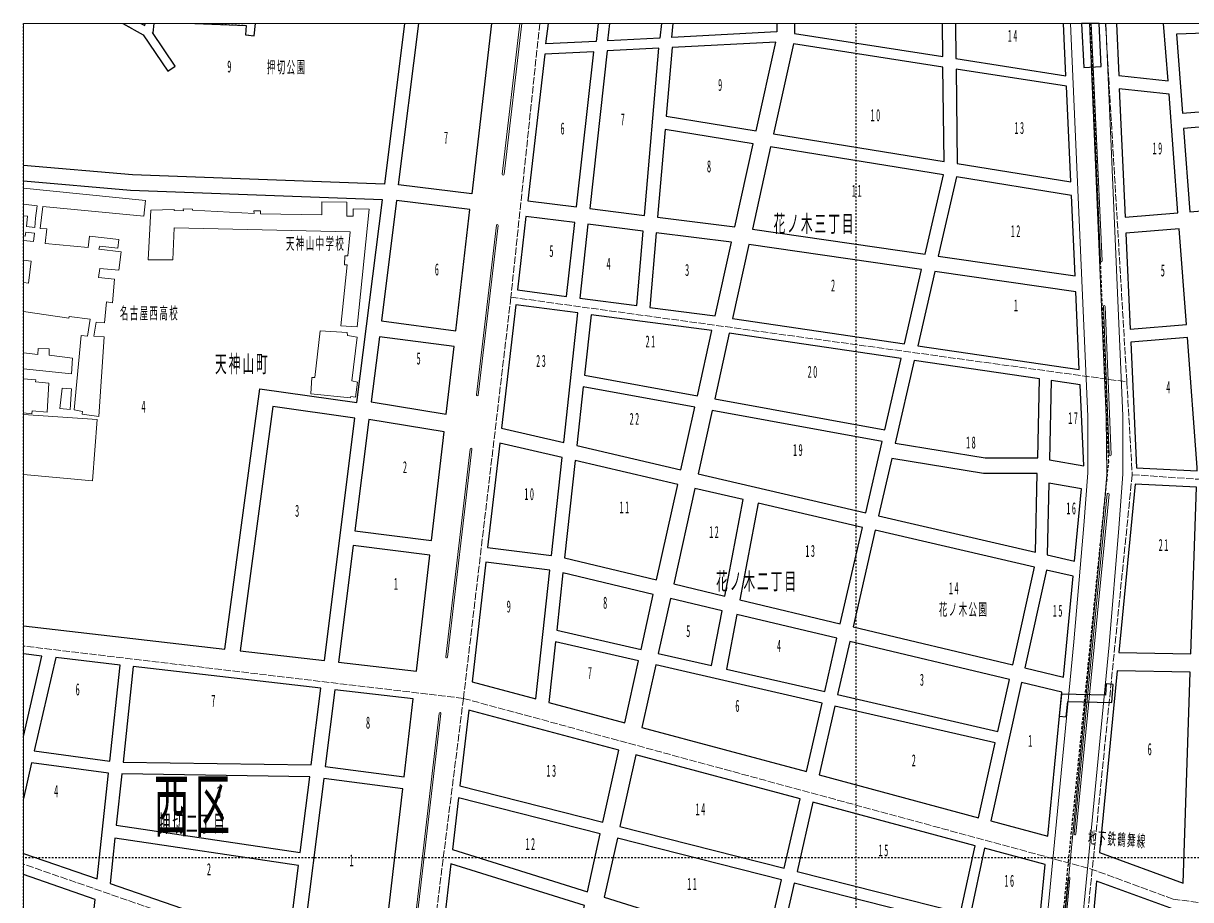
# Model space of a CAD drawing. Units: millimetres, scale not verified. Extents: x -69 to 81, y -68 to 83.
# Drawn here: x -69.3 to 0.8, y 30.9 to 83.5 of the extents above; entities that cross this region are included whole.
import ezdxf
from ezdxf.enums import TextEntityAlignment as Align

# ---------------------------------------------------------------- set-up
doc = ezdxf.new("R2010")
doc.units = ezdxf.units.MM
doc.header["$LTSCALE"] = 0.25
for name, pattern in [('USER1', [0.70556, 0.35278, -0.35278]), ('USER2', [1.05834, 0.70556, -0.35278]), ('USER3', [2.11668, 1.7639, -0.35278])]:
    doc.linetypes.add(name, pattern=pattern)
for name, color, linetype in [('0-0_01 グリッド', 7, 'USER1'), ('0-1_02 市区名', 7, 'Continuous'), ('0-4_05 町名', 7, 'Continuous'), ('0-6_07 街区符号', 7, 'Continuous'), ('0-7_08 地下鉄', 7, 'USER2'), ('1-4_21 デッキ・歩道橋', 7, 'Continuous'), ('1-9_26 道路', 7, 'Continuous')]:
    doc.layers.add(name, color=color, linetype=linetype)
for name, color, linetype, lineweight in [('0-2_03 施設名・公園名', 7, 'Continuous', 18), ('0-C_13 町界', 30, 'USER3', 18), ('0-F_16 学校', 1, 'Continuous', 18), ('1-1_18 高速分離帯', 5, 'Continuous', 18), ('1-6_23 園路・他敷地道', 7, 'USER1', 18), ('1-8_25 分離帯等', 7, 'Continuous', 18), ('1-D_30 公園・緑地', 3, 'Continuous', 18)]:
    doc.layers.add(name, color=color, linetype=linetype, lineweight=lineweight)
doc.styles.add('ＭＳ ゴシック', font='')
doc.styles.get('ＭＳ ゴシック').set_extended_font_data('MS Gothic')

msp = doc.modelspace()

# ---------------------------------------------------------------- linework, layer by layer
at = {"layer": '0-0_01 グリッド'}
for p, q in [((-69.3313, -66.6146), (-69.3313, 83.4748)), ((-19.3311, -66.6146), (-19.3311, 83.4748)), ((80.6683, 33.3944), (-69.3363, 33.3944))]:
    msp.add_line(p, q, dxfattribs=at)
at = {"layer": '0-2_03 施設名・公園名'}
msp.add_lwpolyline([(-69.3363, -66.6146), (80.6683, -66.6146), (80.6683, 83.4748), (-69.3363, 83.4748)], close=True, dxfattribs=at)
at = {"layer": '0-7_08 地下鉄'}
msp.add_lwpolyline([(40.3235, -66.6146), (40.1968, -66.4265), (36.4044, -63.0751), (32.7002, -60.3411), (28.555, -57.6952), (24.0571, -55.0494), (11.357, -48.4347), (4.7424, -44.7305), (0.5971, -41.4673), (-3.0189, -37.3222), (-5.8411, -32.9124), (-8.1342, -27.9735), (-9.6335, -22.4172), (-10.5154, -16.8609), (-10.6624, -12.2748), (-9.3689, 5.3642), (-4.1654, 57.1347), (-5.1355, 80.8591), (-5.2716, 83.4748)], dxfattribs=at)
at = {"layer": '0-7_08 地下鉄', "linetype": 'Continuous'}
msp.add_lwpolyline([(-4.6071, 80.8867), (-4.7417, 83.4748), (-5.8016, 83.4748), (-5.664, 80.8316)], close=True, dxfattribs=at)
at = {"layer": '0-C_13 町界'}
for p, q in [((-38.3268, 83.4748), (-40.0598, 67.0392)), ((-4.3581, 83.4748), (-3.0764, 61.9563)), ((-40.0598, 67.0392), (-3.0764, 61.9563)), ((-42.9093, 42.9625), (-69.3363, 46.1019)), ((-42.9093, 42.9625), (-5.15, 32.7009)), ((-45.2259, 24.6319), (-69.3363, 33.0213))]:
    msp.add_line(p, q, dxfattribs=at)
for points in [[(-40.0598, 67.0392), (-42.9093, 42.9625), (-45.2259, 24.6319), (-47.0397, 10.7917), (-45.9645, 8.9349)], [(-3.0764, 61.9563), (-2.7527, 56.3876), (1.227, 56.1103), (38.1094, 60.3636)], [(-2.7527, 56.3876), (-5.15, 32.7009), (-7.3918, 11.4073), (4.2137, 7.3228), (33.0807, -2.5163), (32.7653, -3.5142), (36.4361, -4.7887), (36.6924, -3.1263), (36.5048, -0.3669), (35.4597, 5.0204), (35.3168, 6.0898), (34.041, 22.3769), (34.3573, 24.2078), (35.7863, 27.5718), (37.0092, 30.1849), (38.1926, 32.5281), (39.7963, 34.8224), (40.5347, 35.4048)], [(40.7659, 38.601), (37.1502, 33.4352), (6.0324, 30.079), (-0.2932, 30.9105), (-5.15, 32.7009)]]:
    msp.add_lwpolyline(points, dxfattribs=at)
at = {"layer": '0-F_16 学校'}
for points in [[(-69.3363, 66.179), (-66.6113, 65.7752), (-66.5816, 65.8853), (-65.3211, 65.7287), (-65.4785, 64.7083), (-65.8583, 64.747), (-66.2859, 60.2861), (-65.776, 60.1874), (-65.7951, 60.0274), (-64.8047, 59.8799), (-64.4883, 64.6511), (-65.0982, 64.6993), (-64.9706, 65.5397), (-64.4605, 65.5012), (-64.334, 66.7516), (-63.9739, 66.7025), (-63.8577, 68.1129), (-64.8279, 68.2302), (-64.7497, 68.7704), (-63.6094, 68.6636), (-63.4724, 69.764), (-64.8029, 69.9202), (-64.7532, 70.1104), (-63.6629, 69.9834), (-63.5946, 70.5036), (-65.365, 70.6986), (-65.4434, 70.0184), (-68.0238, 70.2713), (-67.9263, 71.1415), (-68.3263, 71.1603), (-68.16, 72.4908), (-62.1086, 71.9079), (-62.011, 72.848), (-69.3363, 73.591)], [(-69.3363, 71.9327), (-69.0885, 71.8982), (-69.1567, 71.2781), (-68.6565, 71.2195), (-68.5983, 71.7797), (-68.5, 72.5199), (-69.3363, 72.6265)], [(-69.3363, 70.4518), (-68.7241, 70.3893), (-68.6656, 70.8793), (-69.1857, 70.9481), (-69.2351, 70.7079), (-69.3363, 70.7193)], [(-69.3363, 69.268), (-68.8709, 69.2088), (-69.0174, 67.8884), (-69.3363, 67.9169)], [(-69.3363, 62.7366), (-66.4519, 62.4455), (-66.3946, 63.3757), (-67.795, 63.5619), (-67.7762, 63.9419), (-68.4461, 63.96), (-68.4654, 63.61), (-69.3363, 63.7009)], [(-69.3363, 60.1044), (-68.8352, 60.0491), (-68.8056, 60.2189), (-67.9154, 60.1311), (-67.8003, 61.8819), (-68.6106, 61.9597), (-68.5912, 62.0796), (-69.3363, 62.1411)], [(-69.3363, 56.3976), (-65.1739, 56.0192), (-64.9043, 59.6901), (-69.3363, 59.9969)]]:
    msp.add_lwpolyline(points, dxfattribs=at)
for points in [[(-61.6824, 72.2699), (-60.2822, 72.2939), (-60.2821, 72.2338), (-59.7122, 72.2255), (-59.7324, 72.3354), (-59.1721, 72.317), (-59.172, 72.257), (-55.4816, 72.0672), (-55.502, 72.2171), (-55.092, 72.2184), (-55.0914, 72.0484), (-51.4114, 71.989), (-51.4136, 72.7688), (-49.9035, 72.743), (-49.921, 71.9129), (-49.5311, 71.9041), (-49.5322, 72.344), (-48.5723, 72.3168), (-49.2824, 65.2547), (-50.2727, 65.3118), (-49.8827, 68.973), (-50.0527, 68.9824), (-50.0245, 69.5126), (-49.8446, 69.5132), (-49.7186, 70.9536), (-60.2892, 71.2037), (-60.364, 69.2837), (-61.844, 69.2896)], [(-51.5119, 65.0283), (-49.9016, 64.9231), (-49.8711, 64.7329), (-49.2908, 64.6445), (-49.6034, 62.0237), (-49.2734, 61.9446), (-49.3907, 61.0344), (-49.6807, 61.0837), (-49.7006, 61.0034), (-52.0812, 61.2466), (-52.0139, 62.2273), (-51.8239, 62.2174)], [(-67.0093, 61.5841), (-66.4394, 61.5455), (-66.5159, 60.2954), (-67.1459, 60.3636)]]:
    msp.add_lwpolyline(points, close=True, dxfattribs=at)
at = {"layer": '1-1_18 高速分離帯'}
for points in [[(-15.7071, -66.6146), (-15.5718, -61.0275), (-16.3917, -48.1283), (-16.2718, -43.954), (-15.7936, -37.7545), (-15.2999, -32.6039), (-12.368, -16.8757), (-6.252, 46.3596), (-5.6603, 53.342), (-5.4261, 56.5032), (-5.4261, 59.8784), (-6.4642, 83.4748)], [(-14.4841, -57.4308), (-14.3518, -44.5543), (-13.4699, -33.6181), (-11.2209, -16.3319), (-4.4625, 54.2404), (-4.275, 56.3833), (-4.3123, 59.8391), (-5.3234, 83.4748)], [(-11.5811, -66.6146), (-12.5588, -65.3577), (-13.3255, -63.4957), (-13.4392, -60.6521), (-12.0515, -44.4391), (-11.8141, -39.5741), (-10.18, -16.2401), (-4.144, 46.1682), (-3.5503, 53.1744), (-3.3094, 56.425), (-3.3094, 59.9249), (-4.3456, 83.4748)]]:
    msp.add_lwpolyline(points, dxfattribs=at)
at = {"layer": '1-4_21 デッキ・歩道橋'}
msp.add_lwpolyline([(-4.3178, 43.8315), (-4.3631, 43.1515), (-7.0013, 43.2102), (-7.1393, 41.8993), (-6.7184, 41.8549), (-6.6213, 42.7785), (-3.9677, 42.7196), (-3.8954, 43.8031)], close=True, dxfattribs=at)
at = {"layer": '1-6_23 園路・他敷地道'}
for points in [[(-63.3671, 83.4748), (-62.1379, 82.7898), (-60.6553, 80.6123), (-60.218, 80.91), (-61.5858, 82.9191), (-61.5491, 82.9152), (-61.4902, 83.4748)], [(-62.2801, 83.4748), (-62.0366, 83.3391), (-62.0223, 83.4748)], [(-59.0421, 83.4748), (-55.9468, 83.3539), (-56.0042, 82.7793), (-55.4775, 82.7267), (-55.4027, 83.4748)]]:
    msp.add_lwpolyline(points, dxfattribs=at)
at = {"layer": '1-8_25 分離帯等'}
for p, q in [((-40.9348, 71.3632), (-42.1278, 61.1794)), ((-42.0227, 61.167), (-40.8297, 71.3508)), ((-4.4829, 66.4815), (-4.1301, 57.5738)), ((-4.0243, 57.5779), (-4.3771, 66.4856)), ((-42.5088, 57.9257), (-43.9702, 45.4492)), ((-43.8651, 45.4368), (-42.4037, 57.9133)), ((-4.247, 55.2292), (-6.246, 34.8267)), ((-6.1406, 34.8164), (-4.1417, 55.2189)), ((-44.3673, 42.058), (-46.1695, 26.6718)), ((-46.0644, 26.6595), (-44.2623, 42.0456)), ((-6.5993, 32.1807), (-8.4514, 13.0424)), ((-8.3461, 13.0324), (-6.494, 32.1707))]:
    msp.add_line(p, q, dxfattribs=at)
for points in [[(-40.4705, 74.4171), (-39.4096, 83.4748), (-39.5162, 83.4748), (-40.5756, 74.4295)], [(-4.5535, 69.22), (-5.2081, 83.4748), (-5.3141, 83.4748), (-4.6593, 69.2152)]]:
    msp.add_lwpolyline(points, dxfattribs=at)
for centre, radius, start, end in [((-40.5208, 74.4251), 0.0549, 175.34404, 261.19193), ((-40.5248, 74.4255), 0.0549, 265.34278, 351.19345), ((-40.8805, 71.3548), 0.0549, 85.40095, 171.21788), ((-40.8845, 71.3552), 0.055, 355.40525, 81.23527), ((-4.6044, 69.2198), 0.0551, 184.80247, 270.41941), ((-4.6086, 69.2196), 0.0551, 274.8125, 0.40938), ((-4.4278, 66.4815), 0.0551, 94.45675, 180.02105), ((-4.4318, 66.4815), 0.0549, 4.25317, 90.22351), ((-42.073, 61.175), 0.0549, 175.34325, 261.19392), ((-42.077, 61.1754), 0.0549, 265.34325, 351.19392), ((-42.4545, 57.9173), 0.0549, 85.34325, 171.19392), ((-42.4585, 57.9177), 0.0549, 355.34325, 81.19392), ((-4.0753, 57.5779), 0.0549, 184.26772, 270.29837), ((-4.0794, 57.5778), 0.0551, 274.51468, 0.05771), ((-4.1924, 55.2218), 0.055, 86.59537, 172.28878), ((-4.1966, 55.2223), 0.0549, 356.42705, 82.27177), ((-43.9155, 45.4447), 0.0549, 175.34325, 261.19392), ((-43.9194, 45.4452), 0.0549, 265.34325, 351.19392), ((-44.3131, 42.0496), 0.0549, 85.40048, 171.2174), ((-44.3171, 42.05), 0.055, 355.3975, 81.24301), ((-6.191, 34.8234), 0.0551, 176.61694, 262.18362), ((-6.1952, 34.8239), 0.0551, 266.6224, 352.17934), ((-6.5448, 32.1736), 0.0549, 86.60193, 172.57029), ((-6.5489, 32.1739), 0.0549, 356.60645, 82.36143)]:
    msp.add_arc(centre, radius, start, end, dxfattribs=at)
at = {"layer": '1-9_26 道路'}
for points in [[(-46.4411, 83.4748), (-47.656, 73.8314), (-62.7858, 74.3921), (-69.3363, 74.9497)], [(-63.3671, 83.4748), (-62.1379, 82.7898), (-60.6553, 80.6123), (-60.218, 80.91), (-61.5858, 82.9191), (-61.5491, 82.9152), (-61.4902, 83.4748)], [(-62.2801, 83.4748), (-62.0366, 83.3391), (-62.0223, 83.4748)], [(-59.0421, 83.4748), (-55.9468, 83.3539), (-56.0042, 82.7793), (-55.4775, 82.7267), (-55.4027, 83.4748)], [(-41.2239, 83.4748), (-42.4107, 73.2415), (-46.8082, 73.791), (-45.5884, 83.4748)], [(-34.8267, 83.4748), (-34.9336, 82.3941), (-37.9549, 82.237), (-37.8112, 83.4748)], [(-31.0224, 83.4748), (-31.1097, 82.5929), (-34.2303, 82.4308), (-34.1271, 83.4748)], [(-24.0975, 83.4748), (-24.0975, 82.9579), (-30.4062, 82.6298), (-30.3226, 83.4748)], [(-23.0391, 83.4748), (-23.0391, 82.8664), (-14.1283, 81.4824), (-14.153, 83.4748)], [(-13.3601, 83.4748), (-13.334, 81.359), (-6.7338, 80.3339), (-6.8773, 83.4748)], [(-3.7062, 83.4748), (-3.5629, 80.3357), (-0.6038, 80.0208), (-0.8644, 83.4748)], [(-69.3363, 47.3187), (-57.2417, 45.9232), (-55.1421, 61.5448), (-49.3088, 60.7102), (-47.7743, 72.8908), (-62.9033, 73.4511), (-69.3363, 73.9985)], [(-69.3363, 40.6653), (-68.22, 45.5029), (-69.3363, 45.6318)], [(-69.3363, 33.659), (-64.8977, 32.1252), (-64.2154, 38.4721), (-68.8428, 39.0995), (-69.3363, 36.9611)], [(-69.3363, 27.2281), (-65.4175, 27.2893), (-65.0295, 30.8974), (-69.3363, 32.3857)]]:
    msp.add_lwpolyline(points, dxfattribs=at)
for points in [[(4.7221, 78.45), (4.499, 82.98), (-0.095, 82.8215), (0.2629, 78.0757)], [(-24.1599, 82.3417), (-30.381, 82.0182), (-30.7335, 77.8951), (-25.3396, 77.0206)], [(-14.0507, 75.19), (-14.1204, 80.8504), (-23.0971, 82.2446), (-24.293, 76.8509)], [(-38.0261, 81.6207), (-39.0467, 72.821), (-36.1207, 72.4551), (-35.0792, 81.774)], [(-32.0366, 71.9446), (-31.1782, 81.9769), (-34.2712, 81.8158), (-35.328, 72.3561)], [(-6.7047, 79.6981), (-13.3262, 80.7267), (-13.2564, 75.061), (-6.4425, 73.9563)], [(-0.5436, 79.2206), (-3.5266, 79.5381), (-3.1748, 71.8357), (-0.007, 72.106)], [(6.6269, 72.6725), (6.1864, 77.6616), (0.3312, 77.1699), (0.7085, 72.1671)], [(-26.6153, 71.2671), (-25.5126, 76.2408), (-30.8018, 77.0983), (-31.2513, 71.8464)], [(-15.1856, 69.6241), (-14.0914, 74.3887), (-24.4658, 76.0709), (-25.5629, 71.1231)], [(-14.3977, 69.5101), (-6.1854, 68.3237), (-6.4054, 73.1422), (-13.3065, 74.2612)], [(-46.9267, 72.8506), (-47.8373, 65.6219), (-43.363, 65.0299), (-42.5199, 72.2996)], [(-39.156, 71.8791), (-39.6662, 67.4785), (-36.7201, 67.0897), (-36.2258, 71.5129)], [(-32.4997, 66.5328), (-32.1174, 70.9994), (-35.4333, 71.4138), (-35.9281, 66.9853)], [(-26.8214, 70.3372), (-31.332, 70.9012), (-31.7145, 66.4293), (-27.8024, 65.913)], [(0.499, 65.3952), (0.0649, 71.1525), (-3.1313, 70.8793), (-2.8681, 65.1146)], [(-15.3986, 68.6968), (-25.7687, 70.1948), (-26.7512, 65.7638), (-16.422, 64.2421)], [(-5.9285, 62.6967), (-6.1414, 67.3596), (-14.6108, 68.583), (-15.6345, 64.1264)], [(-36.0367, 66.0942), (-39.7698, 66.5871), (-40.6282, 59.1849), (-36.8851, 58.3155)], [(-27.9972, 65.0335), (-35.2446, 65.9898), (-35.6405, 62.3606), (-28.8638, 61.1255)], [(-43.4738, 64.0744), (-47.9576, 64.6678), (-48.4489, 60.7674), (-43.9446, 60.0165)], [(-16.6236, 63.364), (-26.9461, 64.8843), (-27.8216, 60.9355), (-17.6087, 59.0745)], [(-2.8321, 64.3312), (-2.488, 56.7931), (1.1386, 56.6241), (1.1452, 56.8262), (0.5581, 64.6137)], [(-8.3213, 62.1413), (-15.8361, 63.248), (-16.9767, 58.2816), (-11.5738, 57.3994), (-8.4298, 57.3994)], [(-5.8868, 61.7827), (-7.6119, 62.0369), (-7.7211, 57.2701), (-5.6641, 56.9099)], [(-36.1016, 58.1338), (-29.8493, 56.6813), (-29.0177, 60.432), (-35.7179, 61.653)], [(-49.4258, 59.7819), (-54.3484, 60.4864), (-56.3203, 45.8168), (-51.2584, 45.2328)], [(-48.5831, 59.7018), (-49.4243, 53.0245), (-44.8227, 52.445), (-44.0684, 58.9496)], [(-18.7506, 54.1032), (-17.7679, 58.382), (-27.9756, 60.242), (-28.8179, 56.4417)], [(-36.9833, 57.4155), (-40.7324, 58.286), (-41.4592, 52.0218), (-37.6246, 51.5391)], [(-30.0438, 55.8037), (-36.1999, 57.2334), (-36.8367, 51.3946), (-31.3134, 50.076)], [(-8.5596, 51.736), (-8.4515, 56.4588), (-11.6913, 56.4588), (-17.1894, 57.3564), (-17.9777, 53.9238)], [(-26.1124, 54.8904), (-29.0124, 55.5639), (-30.2836, 49.83), (-27.2136, 49.0972)], [(-5.7909, 55.5365), (-7.7529, 55.8801), (-7.8517, 51.5719), (-6.212, 51.191)], [(-3.5596, 45.7105), (0.7689, 45.6318), (1.1055, 55.6421), (-2.5804, 55.8135)], [(-18.9518, 53.2271), (-25.2196, 54.683), (-26.3219, 48.8841), (-20.2807, 47.4417)], [(-8.6243, 50.8282), (-18.179, 53.0479), (-19.509, 47.2574), (-9.9297, 44.9707)], [(-49.5365, 52.1346), (-50.418, 45.1359), (-45.7332, 44.5955), (-44.926, 51.5543)], [(-41.5624, 51.1305), (-42.395, 43.9519), (-38.5642, 42.9256), (-37.7219, 50.6472)], [(-36.9351, 50.494), (-37.3093, 47.0636), (-32.2397, 45.8988), (-31.5081, 49.1982)], [(-7.8975, 50.6596), (-9.2038, 44.7967), (-6.8854, 44.2434), (-6.2997, 50.2885)], [(-31.2079, 45.6618), (-28.0064, 44.9262), (-27.3818, 48.2129), (-30.4783, 48.9525)], [(-21.2168, 43.3661), (-20.4821, 46.5656), (-26.4898, 48.0003), (-27.1132, 44.7209)], [(-33.2165, 41.4925), (-32.3927, 45.208), (-37.3867, 46.3556), (-37.7835, 42.7164)], [(-10.8196, 40.9771), (-10.1252, 44.0932), (-19.7102, 46.3818), (-20.4438, 43.1882)], [(-63.5182, 44.9603), (-67.3871, 45.4068), (-68.6795, 39.807), (-64.1382, 39.1911)], [(-62.7343, 44.8699), (-63.3503, 39.137), (-52.0475, 38.9694), (-51.468, 43.5702)], [(-21.3751, 42.6766), (-31.3609, 44.9712), (-32.1929, 41.2186), (-22.3177, 38.5729)], [(-3.6652, 44.6212), (-4.7235, 33.702), (0.3062, 31.8656), (0.7323, 44.5411)], [(-45.9263, 42.9306), (-50.6275, 43.4731), (-51.2062, 38.8781), (-46.4687, 38.2534)], [(-6.9728, 43.3403), (-9.3994, 43.9196), (-11.2515, 35.6082), (-7.8116, 34.6866)], [(-42.5909, 42.2635), (-43.1175, 37.7216), (-34.5363, 35.5407), (-33.5809, 39.8495)], [(-10.9735, 40.2863), (-20.602, 42.499), (-21.5508, 38.3674), (-11.9728, 35.8015)], [(-22.6944, 36.9332), (-32.5573, 39.5756), (-33.5098, 35.2799), (-23.6498, 32.7737)], [(-63.4262, 38.4298), (-63.7578, 35.3443), (-52.7109, 33.7039), (-52.1366, 38.2625)], [(-47.8623, 26.2385), (-46.5521, 37.5354), (-51.2965, 38.1614), (-52.5925, 27.8732)], [(-43.2022, 36.9926), (-43.5626, 33.8863), (-35.4664, 31.3456), (-34.6935, 34.8303)], [(-12.1868, 34.1179), (-21.9276, 36.7275), (-22.8807, 32.5782), (-13.0629, 30.0829)], [(-53.4097, 28.1557), (-52.8075, 32.9364), (-63.8407, 34.575), (-64.1323, 31.8608)], [(-23.8126, 32.0646), (-33.6671, 34.5692), (-34.4524, 31.0269), (-24.7506, 27.9819)], [(-7.9761, 32.9899), (-11.6143, 33.9645), (-12.4889, 29.937), (-8.3732, 28.8911)], [(-35.6481, 30.5256), (-43.6607, 33.0406), (-44.0834, 29.3944), (-36.4787, 26.7787)], [(-13.2173, 29.3715), (-23.0434, 31.8692), (-23.9909, 27.7437), (-14.2357, 24.6819)], [(-4.8896, 31.9877), (-5.3445, 27.2931), (-0.4484, 25.6336), (0.1656, 30.1418)]]:
    msp.add_lwpolyline(points, close=True, dxfattribs=at)
at = {"layer": '1-D_30 公園・緑地'}
msp.add_lwpolyline([(-46.4411, 83.4748), (-47.656, 73.8314), (-62.7858, 74.3921), (-69.3363, 74.9497)], dxfattribs=at)
msp.add_lwpolyline([(-9.9297, 44.9707), (-19.509, 47.2574), (-18.179, 53.0479), (-8.6243, 50.8282)], close=True, dxfattribs=at)

# ---------------------------------------------------------------- texts
at = {"layer": '0-1_02 市区名', "insert": (-61.4921, 34.6448), "char_height": 3.091, "attachment_point": 7, "style": 'ＭＳ ゴシック'}
msp.add_mtext('\\T1.17;\\W0.5;西区', dxfattribs=at)
at = {"layer": '0-2_03 施設名・公園名', "char_height": 0.7244, "attachment_point": 7, "style": 'ＭＳ ゴシック'}
for s, insert in [('\\T1.17;\\W0.5;押切公園', (-54.7121, 80.4032)), ('\\T1.17;\\W0.5;天神山中学校', (-53.5655, 69.8198)), ('\\T1.17;\\W0.5;名古屋西高校', (-63.5406, 65.639)), ('\\T1.17;\\W0.5;花ノ木公園', (-14.3599, 47.8523))]:
    msp.add_mtext(s, dxfattribs=dict(at, insert=insert))
at = {"layer": '0-4_05 町名', "char_height": 1.028, "attachment_point": 7, "style": 'ＭＳ ゴシック'}
for s, insert in [('\\T1.17;\\W0.5;花ノ木三丁目', (-24.2873, 70.8276)), ('\\T1.17;\\W0.5;天神山町', (-57.8239, 62.4136)), ('\\T1.17;\\W0.5;花ノ木二丁目', (-27.7375, 49.3677)), ('\\T1.17;\\W0.5;押切二丁目', (-61.2067, 34.8241))]:
    msp.add_mtext(s, dxfattribs=dict(at, insert=insert))
at = {"layer": '0-6_07 街区符号', "style": 'ＭＳ ゴシック', "width": 0.5}
for s, p in [('9', (-57.0909, 80.3074)), ('9', (-27.6198, 79.2057)), ('7', (-33.4641, 77.1393)), ('6', (-37.0827, 76.5893)), ('7', (-44.0782, 76.0418)), ('8', (-28.2863, 74.3139)), ('5', (-37.7521, 69.2372)), ('6', (-44.6289, 68.1281)), ('4', (-34.3163, 68.4662)), ('3', (-29.6013, 68.0958)), ('5', (-1.0382, 68.0702)), ('2', (-20.8364, 67.1646)), ('1', (-9.8625, 65.9754)), ('5', (-45.7241, 62.785)), ('4', (-0.7088, 61.0609)), ('4', (-62.2464, 59.8978)), ('2', (-46.5458, 56.2624)), ('3', (-53.0185, 53.6444)), ('1', (-47.0861, 49.261)), ('9', (-40.3125, 47.8999)), ('8', (-34.523, 48.1262)), ('5', (-29.5348, 46.424)), ('4', (-24.0857, 45.5355)), ('7', (-35.4411, 43.9135)), ('3', (-15.5042, 43.5025)), ('6', (-66.1984, 42.9275)), ('7', (-58.0466, 42.2404)), ('6', (-26.5855, 41.9384)), ('8', (-48.7627, 40.9263)), ('1', (-8.9995, 39.8374)), ('6', (-1.8278, 39.3377)), ('2', (-15.9898, 38.6632)), ('4', (-67.4916, 36.8138)), ('3', (-57.721, 36.7411)), ('2', (-58.3184, 32.1295)), ('1', (-49.7497, 32.6635))]:
    msp.add_text(s, height=0.7244, dxfattribs=at).set_placement(p, align=Align.BOTTOM_LEFT)
at = {"layer": '0-6_07 街区符号', "char_height": 0.7244, "attachment_point": 7, "style": 'ＭＳ ゴシック'}
for s, insert in [('\\T1.37;\\W0.45;14', (-10.2246, 82.371)), ('\\T1.37;\\W0.45;10', (-18.4655, 77.5913)), ('\\T1.37;\\W0.45;13', (-9.8229, 76.8256)), ('\\T1.37;\\W0.45;19', (-1.5295, 75.5986)), ('\\T1.37;\\W0.45;11', (-19.5826, 73.0682)), ('\\T1.37;\\W0.45;12', (-10.0477, 70.6442)), ('\\T1.37;\\W0.45;21', (-31.9774, 64.0235)), ('\\T1.37;\\W0.45;23', (-38.5441, 62.845)), ('\\T1.37;\\W0.45;20', (-22.2422, 62.1907)), ('\\T1.37;\\W0.45;22', (-32.9345, 59.3807)), ('\\T1.37;\\W0.45;17', (-6.5943, 59.4245)), ('\\T1.37;\\W0.45;19', (-23.1193, 57.4987)), ('\\T1.37;\\W0.45;18', (-12.7302, 57.9472)), ('\\T1.37;\\W0.45;10', (-39.2518, 54.8528)), ('\\T1.37;\\W0.45;11', (-33.5394, 54.069)), ('\\T1.37;\\W0.45;16', (-6.709, 53.9939)), ('\\T1.37;\\W0.45;12', (-28.1552, 52.584)), ('\\T1.37;\\W0.45;13', (-22.3822, 51.4403)), ('\\T1.37;\\W0.45;21', (-1.1629, 51.8094)), ('\\T1.37;\\W0.45;14', (-13.7558, 49.2144)), ('\\T1.37;\\W0.45;15', (-7.5221, 47.8518)), ('\\T1.37;\\W0.45;13', (-37.9254, 38.2467)), ('\\T1.37;\\W0.45;14', (-28.9688, 35.9519)), ('\\T1.37;\\W0.45;12', (-39.1829, 33.8631)), ('\\T1.37;\\W0.45;15', (-17.9816, 33.4724)), ('\\T1.37;\\W0.45;16', (-10.4265, 31.6437)), ('\\T1.37;\\W0.45;11', (-29.4764, 31.4701))]:
    msp.add_mtext(s, dxfattribs=dict(at, insert=insert))
at = {"layer": '0-7_08 地下鉄', "insert": (-5.4381, 34.1887), "char_height": 0.7186, "attachment_point": 7, "rotation": 355.946, "style": 'ＭＳ ゴシック'}
msp.add_mtext('\\T1.17;\\W0.5;地下鉄鶴舞線', dxfattribs=at)

doc.saveas('drawing.dxf')
